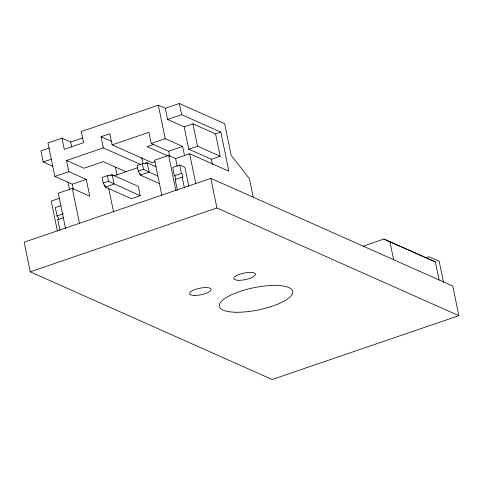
<?xml version="1.0" encoding="UTF-8"?>
<svg xmlns="http://www.w3.org/2000/svg" width="483" height="483" viewBox="0 0 483 483"><rect width="100%" height="100%" fill="white"/><g stroke="black" fill="none" stroke-linecap="round" stroke-linejoin="round"><path stroke-width="0.72" d="M82.834 137.866L70.699 142.02L61.981 138.138L47.968 142.932L54.845 176.44L72.281 184.198L86.294 179.41L89.735 196.164L72.299 188.4L58.286 193.194L65.501 228.35M253.164 196.955L249.409 178.674L231.152 155.321L224.655 123.672L179.332 103.501L165.313 108.289L158.339 105.185L81.253 131.545L83.547 142.72L64.275 149.307L61.981 138.138M49.332 147.955L40.922 150.829L43.216 161.998L52.852 166.285M140.734 164.534L103.362 147.895L101.068 136.725L109.828 133.731L112.116 144.9L152.217 162.747L155.019 161.793M43.216 161.998L51.627 159.124M165.313 108.289L167.607 119.464L181.62 114.67L220.846 132.131L228.87 171.224L189.65 153.763L175.631 158.557L168.658 155.454L154.645 160.247L161.847 195.349M86.294 179.41L68.864 171.646L66.569 160.477L103.362 147.895M112.116 144.9L148.909 132.318L151.203 143.487L168.633 151.251L182.652 146.458L184.597 155.924M167.607 119.464L184.168 126.836L192.928 123.835L215.593 133.924L220.846 132.131M54.845 176.44L68.864 171.646M151.203 143.487L165.216 138.699L182.652 146.458M153.497 144.471L147.073 146.669L167.673 155.84M107.323 175.697L102.064 177.49L103.211 183.075L105.33 187.09L131.479 198.73L140.239 195.736L138.325 186.426L112.177 174.786L107.323 175.697L108.464 181.282L140.239 195.736M156.16 166.786L147.218 162.801L142.358 163.713L137.106 165.512L138.247 171.097L140.366 175.106L159.638 183.685M110.154 175.48L112.177 174.786L114.085 184.095L105.33 187.09L104.883 184.941M145.196 163.496L147.218 162.801L149.126 172.111L158.074 176.096M184.168 126.836L188.756 149.175L197.511 146.18L220.176 156.263L215.593 133.924M113.801 175.884L137.848 167.661M103.211 183.075L108.464 181.282M138.247 171.097L143.505 169.298L149.126 172.111L140.366 175.106L140.07 173.675M59.651 198.217L51.24 201.091L57.399 231.079M60.918 205.619L55.316 207.539L57.03 215.913A1.992 0.737 71.1 0 1 58.286 218.165A1.992 0.737 71.1 0 1 57.797 219.638L60.013 230.427M188.811 186.221L184.935 167.329L179.7 164.999L172.697 167.396L174.411 175.776A1.992 0.737 71.1 0 1 175.667 178.022A1.992 0.737 71.1 0 1 175.178 179.501L177.394 190.29M188.756 149.175L211.415 159.263L220.176 156.263M57.03 215.913L63.339 213.758M174.411 175.776L181.421 173.379A1.992 0.737 71.1 0 1 182.677 175.631A1.992 0.737 71.1 0 1 182.188 177.104L184.403 187.893M57.797 219.638L63.406 217.718M175.178 179.501L182.188 177.104M210.848 178.36L24.15 242.2L30.23 271.814L272.152 379.499L458.85 315.659L452.77 286.051L210.848 178.36L216.927 207.968L458.85 315.659M30.23 271.814L216.927 207.968M363.234 246.119L383.876 239.055L435.394 261.877L439.125 280.055M426.006 257.735L428.856 256.763L439.162 261.164L443.503 282.295M429.381 259.311L435.394 261.877M383.876 239.055L428.693 259.003M101.068 136.725L111.941 141.567M125.936 171.737L103.271 161.648L84 168.235L66.569 160.477M389.896 241.627L393.633 259.848M211.415 159.263L212.466 164.359M192.928 123.835L197.511 146.18M179.332 103.501L181.62 114.67M189.65 153.763L195.802 183.751M179.7 164.999L181.421 173.379M175.631 158.557L177.207 166.237M168.633 151.251L169.684 156.347M158.339 105.185L165.216 138.699M168.658 155.454L175.872 190.61M141.736 157.367L143.028 163.652M142.358 163.713L143.505 169.298M115.467 167.184L117.091 175.112M108.621 187.851L113.583 212.031M70.699 142.02L71.701 146.904M72.281 184.198L73.325 189.3M72.299 188.4L79.508 223.508M67.994 181.982L69.618 189.91M238.662 280.291A11.037 3.339 -11.6 0 0 255.459 274.543A11.037 3.339 -11.6 0 0 239.822 274.199A11.037 3.339 -11.6 0 0 238.662 280.291M194.347 295.445A11.037 3.339 -11.6 0 0 211.143 289.697A11.037 3.339 -11.6 0 0 195.512 289.353A11.037 3.339 -11.6 0 0 194.347 295.445M235.704 312.241A37.457 11.326 -11.6 0 0 292.716 292.746A37.457 11.326 -11.6 0 0 239.646 291.557A37.457 11.326 -11.6 0 0 235.704 312.241"/></g></svg>
